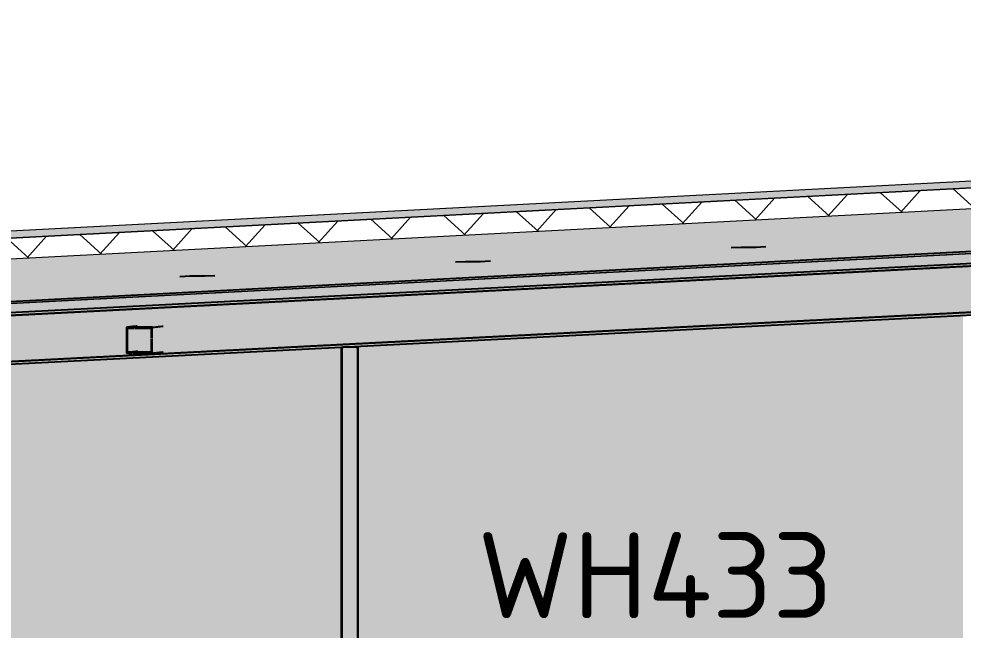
# Model space of a CAD drawing. Header units: millimetres. Extents: x 632 to 645312, y -3890 to 22200.
# Drawn here: x 509753 to 515248, y 7795 to 11349 of the extents above; entities that cross this region are included whole.
import ezdxf

# ---------------------------------------------------------------- set-up
doc = ezdxf.new("R2010")
doc.units = ezdxf.units.MM
doc.linetypes.add('Dash', pattern=[7, 5, -2])
doc.linetypes.add('Hidden Half', pattern=[3, 2, -1])
for name, color, linetype, lineweight in [('A-200-M_WALL_EXT', 113, 'Continuous', 13), ('A-270-M_ROOF', 132, 'Continuous', 13), ('A-350-H_CEILING', 13, 'Continuous', 13), ('A-350-M_CEILING', 13, 'Continuous', 13), ('S-280-A_STRUCT_FRAME', 2, 'Continuous', 18), ('S-280-M_COLUMN', 52, 'Continuous', 13), ('S-280-M_STRUCT_FRAME', 12, 'Continuous', 13), ('S-280-MH_COLUMN', 52, 'Hidden Half', 13)]:
    doc.layers.add(name, color=color, linetype=linetype, lineweight=lineweight)
doc.styles.add('ISOCPEUR_2', font='isocpeur.ttf', dxfattribs={"height": 499.9999999999995})

# ---------------------------------------------------------------- blocks, each defined once
blk = doc.blocks.new('Area 51 Ceiling - External FC - Area 51 Ceiling - External FC-2924300-S6_501-SECTION B3')
at = {"layer": 'A-350-H_CEILING', "lineweight": 5}
h = blk.add_hatch(dxfattribs=at)
h.set_pattern_fill('FP_39', color=53, style=0, pattern_type=2)
h.set_pattern_definition([(0, (4419721.127, 0), (812.8, 203.2), [67.056, -542.544, 67.056, -542.544, -3251.2]), (0, (4419721.127, 0), (812.8, 203.2), [-1219.2, 67.056, -1152.144, 67.056, -542.544, -1422.4]), (0, (4419721.127, 0), (812.8, 203.2), [-3048, 67.056, -339.344, 67.056, -948.944]), (120, (4420025.927, 101.6), (-582.3763620489977, 602.3054481959919), [67.05599999999998, -542.5439999999999, 67.05599999999998, -3793.744]), (120, (4420025.927, 101.6), (-582.3763620489977, 602.3054481959919), [-676.656, -542.5439999999999, 67.05599999999998, -1152.144, -2032]), (120, (4420025.927, 101.6), (-582.3763620489977, 602.3054481959919), [-2438.4, 67.05599999999998, -542.5439999999999, 67.05599999999998, -1355.344]), (120, (4420025.927, 101.6), (-582.3763620489977, 602.3054481959919), [-3115.055999999999, -339.3439999999999, 67.05599999999998, -948.9439999999998]), (240, (4420127.527, 508), (-230.4236379510019, -805.5054481959917), [67.056, -542.544, 67.056, -3793.744]), (240, (4420127.527, 508), (-230.4236379510019, -805.5054481959917), [-676.6560000000001, -542.544, 67.056, -1152.144, -2032]), (240, (4420127.527, 508), (-230.4236379510019, -805.5054481959917), [-2438.4, 67.056, -542.544, 67.056, -1355.344]), (240, (4420127.527, 508), (-230.4236379510019, -805.5054481959917), [-3115.056, -339.344, 67.056, -948.944])])
h.paths.add_polyline_path([(4405984.833840865, 9141.872715603458), (4405994.542736135, 9142.379585510293), (4405994.542736135, 9152.393308970257), (4405984.323892902, 9151.859816335595)])
h.paths.add_polyline_path([(4409801.438670666, 9341.125265001554), (4430385.611652108, 10415.7581197781), (4430385.098848805, 10425.74507144218), (4409800.925867363, 9351.11221666563)])
h.paths.add_polyline_path([(4440078.41350175, 10921.78784134392), (4440101.330750205, 10922.98427649599), (4440101.330750205, 10932.99799995599), (4440077.900698446, 10931.774793008)])
at = {"layer": 'A-350-M_CEILING', "color": 53, "lineweight": 5}
for p, q in [((4440262.386783606, 10941.40621266916), (4406057.24661697, 9155.666875050763)), ((4405984.833840865, 9141.872715603453), (4440262.904166718, 10931.41950010202)), ((4408307.778956487, 9265.0521195899), (4431652.828655881, 10483.83308597088)), ((4431652.245107924, 10493.81613424161), (4413807.031383421, 9562.166507940367))]:
    blk.add_line(p, q, dxfattribs=at)
blk = doc.blocks.new('25021-APA-ZZ-ZZ-M3-AR-000001_V3_rvt-7-S6_501-SECTION B3')
at = {"layer": 'A-200-M_WALL_EXT', "lineweight": 5, "transparency": 33554432}
h = blk.add_hatch(color=9, dxfattribs=at)
h.paths.add_polyline_path([(4422079.501162219, 7640.000000000009), (4422092.632472769, 7640.000000000009), (4422092.632472769, 9625.68955423106), (4418484.724450673, 9439.800844644), (4418572.224450673, 9439.800844644), (4418572.224450673, 7640.000000000009), (4418585.500651527, 7640.000000000009), (4418585.500651527, 7699.999999999995), (4422079.500651477, 7699.999999999995), (4422079.501162219, 7800.508302491801)])
h.paths.add_polyline_path([(4431609.332237695, 7640.000000000009), (4431660.002744596, 7640.000000000009), (4431660.002744596, 10131.99209871527), (4431634.800132496, 10131.65076826287), (4431634.75270333, 10115.62725665296), (4431521.832237696, 10109.18904278711), (4431609.332237695, 10109.18904278711), (4431609.332237695, 7800.508302491801)])
h.paths.add_polyline_path([(4431509.332237696, 7640.000000000009), (4431509.332237696, 10109.18757518965), (4426332.43948253, 9843.38135174392), (4426332.43948253, 7640.000000000009), (4431226.008637555, 7640.000000000009)])
h.paths.add_polyline_path([(4422192.640668729, 7640.000000000009), (4426232.439482532, 7640.000000000009), (4426232.439482532, 9838.246877532949), (4422395.793491812, 9641.255278571682), (4422381.183343844, 9940.902979082392), (4430388.8816373, 10352.9981760474), (4430385.001182104, 10427.64715087019), (4409800.828728963, 9353.004007349875), (4409803.834442875, 9295.122243333159), (4422379.905980134, 9940.834720349543), (4422394.421269769, 9641.184822184754), (4422192.640668729, 9630.824449261523), (4422192.640668729, 7800.508302491801)])
h.paths.add_polyline_path([(4412622.224485607, 7640.000000000009), (4412622.224485607, 9139.433898452673), (4408434.614948167, 8924.422166694914), (4408436.180063398, 7700.000000381477), (4412609.44649379, 7700.000000000013), (4412609.44649379, 7640.000000000009)])
h.paths.add_polyline_path([(4418472.224450674, 7640.000000000009), (4418472.22847525, 9439.800844644), (4412634.724485608, 9139.434205581754), (4412722.224485607, 9139.434205581754), (4412722.224485607, 7640.000000000009), (4412735.294877742, 7640.000000000009), (4412735.294877742, 7724.999999999989), (4418459.294877742, 7724.999999999989), (4418459.294877742, 7640.000000000009)])
h.paths.add_polyline_path([(4431633.786319398, 10150.4722525033), (4431660.002744596, 10152.09846237433), (4431660.002744596, 10415.88779717946), (4431620.240955029, 10415.20818309805), (4431633.267169574, 10160.58331699875)])
at = {"layer": 'A-270-M_ROOF', "transparency": 33554432}
blk.add_hatch(color=9, dxfattribs=at).paths.add_polyline_path([(4406004.744941657, 9523.433701023281), (4440111.854106877, 11304.05515826815), (4440111.854106877, 11344.11005210804), (4406004.744941657, 9563.488594863209), (4406004.744941657, 9526.905998013612)])
at = {"layer": 'A-270-M_ROOF', "lineweight": 5, "transparency": 33554432}
for color, points in [(9, [(4406004.793345882, 9563.488348388686), (4440111.854106877, 11344.38108055221), (4440111.854106877, 11348.70193636254), (4406253.748461459, 9581.072158813507)]), (10, [(4406004.793345882, 9523.433816528333), (4440111.854106877, 11304.32654869185), (4440111.854106877, 11308.64740450219), (4406253.748461459, 9541.017626953155), (4406053.953187923, 9526.905998013612)])]:
    blk.add_hatch(color=color, dxfattribs=at).paths.add_polyline_path(points)
at = {"layer": 'A-270-M_ROOF', "lineweight": 5}
h = blk.add_hatch(dxfattribs=at)
h.set_pattern_fill('FP_38', angle=225.000000000138, style=0, pattern_type=2)
h.set_pattern_definition([(47.98900000013805, (4419721.127204848, 1.064734533429146e-05), (-222.9049043789526, 200.7819802766424), []), (137.989000000138, (4419721.127204848, 1.064734533429146e-05), (-200.7819802766425, -222.9049043789525), [])])
h.paths.add_polyline_path([(4406004.744941658, 9403.269019503583), (4440111.854106877, 11183.89047674831), (4440111.854106877, 11304.05515826813), (4406004.744941657, 9523.433701023281)])
at = {"layer": 'A-270-M_ROOF', "lineweight": 5, "transparency": 33554432}
h = blk.add_hatch(color=254, dxfattribs=at)
h.paths.add_polyline_path([(4409800.925867363, 9351.112216665613), (4430385.098848805, 10425.74507144216), (4430376.833792782, 10602.0952668326), (4440069.322863888, 11099.75361859364), (4440070.092052815, 11095.09634572974), (4440111.854106877, 11095.14358342585), (4440111.854106877, 11183.89047674831), (4406004.744941657, 9403.269019503514), (4406004.744941657, 9358.939146109351), (4406258.807906631, 9375.96165753422), (4406336.254810606, 9376.282726728987), (4406336.254811009, 9367.675639421721), (4409791.014627418, 9545.059391247629), (4409791.783816346, 9529.15557362697)])
h.paths.add_polyline_path([(4440077.900698447, 10931.774793008), (4440101.330748254, 10932.9979998541), (4440101.330748254, 11071.72398298291), (4440070.453301615, 11076.81440499691), (4440070.869984116, 11068.69942606107)])
at = {"layer": 'A-200-M_WALL_EXT', "color": 53, "lineweight": 5}
for p, q in [((4408476.442164227, 9284.631845545337), (4431554.979148534, 10489.49891460636)), ((4431660.002744596, 10494.21148277262), (4413807.031383421, 9562.15685155422))]:
    blk.add_line(p, q, dxfattribs=at)
at = {"layer": 'A-270-M_ROOF', "color": 53, "lineweight": 5}
for p, q in [((4406057.246616969, 9406.009961550206), (4440136.941875491, 11185.20022771228)), ((4432387.273787832, 10940.83478777304), (4406004.744941657, 9563.488594863204)), ((4432387.273787832, 10900.77989393312), (4406004.744941657, 9523.433701023281)), ((4406004.744941657, 9523.433701023287), (4432387.273787832, 10900.77989393313)), ((4406057.246616969, 9155.666875050749), (4440136.952378412, 10934.85768953626))]:
    blk.add_line(p, q, dxfattribs=at)
at = {"layer": 'A-350-M_CEILING', "color": 53, "lineweight": 5}
blk.add_blockref('Area 51 Ceiling - External FC - Area 51 Ceiling - External FC-2924300-S6_501-SECTION B3', (0, 0), dxfattribs=at)
blk = doc.blocks.new('NRP_Framing-Steel-PFC - R309 - 300PFC-4146191-S6_501-SECTION B3')
at = {"layer": 'S-280-M_STRUCT_FRAME', "linetype": 'Dash', "lineweight": 25}
for p, q in [((4408319.251574562, 9202.8729696244), (4422380.726414995, 9924.855768994332)), ((4408332.993858501, 8935.225534424748), (4422394.468698935, 9657.208333794677))]:
    blk.add_line(p, q, dxfattribs=at)
blk = doc.blocks.new('NRP_Framing-Steel-Purlin Z - P916 - EZ250-24-4147371-S6_501-SECTION B3')
at = {"layer": 'S-280-M_STRUCT_FRAME', "color": 1, "lineweight": 25}
for p, q in [((4420804.547904597, 10020.06928614758), (4420799.997243546, 10020.06928614785)), ((4420945.393607504, 10023.07403087738), (4420883.254506967, 10020.06928614281))]:
    blk.add_line(p, q, dxfattribs=at)
blk = doc.blocks.new('NRP_Framing-Steel-Purlin Z - P916 - EZ250-24-4147372-S6_501-SECTION B3')
at = {"layer": 'S-280-M_STRUCT_FRAME', "color": 1, "lineweight": 25}
for p, q in [((4419200.603512193, 9936.333461381677), (4419196.03744363, 9936.333461381952)), ((4419341.096813072, 9939.320613080961), (4419279.321542142, 9936.333461376911))]:
    blk.add_line(p, q, dxfattribs=at)
blk = doc.blocks.new('NRP_Framing-Steel-Purlin Z - P916 - EZ250-24-4147373-S6_501-SECTION B3')
at = {"layer": 'S-280-M_STRUCT_FRAME', "color": 1, "lineweight": 25}
for p, q in [((4417596.659119789, 9852.597636615905), (4417592.077643717, 9852.597636616183)), ((4417737.34945247, 9855.595878855593), (4417675.344825549, 9852.597636611143))]:
    blk.add_line(p, q, dxfattribs=at)
blk = doc.blocks.new('NRP_Framing-Steel-Purlin Z - P916 - EZ250-24-4147341-S6_501-SECTION B3')
at = {"layer": 'S-280-M_STRUCT_FRAME', "color": 1, "lineweight": 25}
for p, q in [((4420804.552245592, 10020.06928614763), (4420742.795620403, 10017.08303606099)), ((4420887.837719362, 10020.06928614259), (4420804.552245592, 10020.06928614763))]:
    blk.add_line(p, q, dxfattribs=at)
blk = doc.blocks.new('NRP_Framing-Steel-Purlin Z - P916 - EZ250-24-4147355-S6_501-SECTION B3')
at = {"layer": 'S-280-M_STRUCT_FRAME', "color": 1, "lineweight": 25}
for p, q in [((4419200.607853188, 9936.333461381724), (4419138.642333276, 9933.337110162049)), ((4419283.877919448, 9936.333461376684), (4419200.607853188, 9936.333461381724))]:
    blk.add_line(p, q, dxfattribs=at)
blk = doc.blocks.new('NRP_Framing-Steel-Purlin Z - P916 - EZ250-24-4147354-S6_501-SECTION B3')
at = {"layer": 'S-280-M_STRUCT_FRAME', "color": 1, "lineweight": 25}
for p, q in [((4417596.663460786, 9852.597636615954), (4417534.489046151, 9849.591184263285)), ((4417679.918119534, 9852.597636610915), (4417596.663460786, 9852.597636615954))]:
    blk.add_line(p, q, dxfattribs=at)
blk = doc.blocks.new('NRP_Framing-Steel-SHS - S440 - 150x150x5_0SHS-4142719-S6_501-SECTION B3')
at = {"layer": 'S-280-M_STRUCT_FRAME', "linetype": 'Dash', "lineweight": 25}
for p, q in [((4417284.889004299, 9562.121776791511), (4417224.550540075, 9555.390817021616)), ((4417372.657474339, 9555.341688083096), (4417436.355868283, 9562.447459377689)), ((4417224.110132643, 9555.341688083096), (4417224.432622518, 9405.35967442279)), ((4417372.657467014, 9555.341688083096), (4417224.110132643, 9555.341688083096)), ((4417229.373450913, 9410.359074878133), (4417229.072460362, 9550.342287627753)), ((4417229.072460362, 9550.342287627753), (4417367.716645944, 9550.342287627753)), ((4417367.716645944, 9550.342287627753), (4417368.017636496, 9410.359074878133)), ((4417372.979964213, 9405.35967442279), (4417372.65747434, 9555.341687775053)), ((4417224.432622518, 9405.35967442279), (4417372.979964213, 9405.35967442279)), ((4417368.017636496, 9410.359074878133), (4417229.373450913, 9410.359074878133)), ((4417229.813858344, 9410.408203816673), (4417289.937899766, 9417.115243997598)), ((4417372.979964213, 9405.35967442279), (4417436.355868283, 9412.429470881014))]:
    blk.add_line(p, q, dxfattribs=at)
blk = doc.blocks.new('NRP_Column-Steel-SHS - M433 - 100x100x5_0SHS-4143105-S6_501-SECTION B3')
at = {"layer": 'S-280-MH_COLUMN', "lineweight": 25}
for p, q in [((4418477.224450672, 9439.800844643998), (4418477.224450672, 5200.000000025543)), ((4418567.224450672, 9439.800844643998), (4418567.224450672, 5200.000000025543)), ((4418477.224450672, 5199.95039065054), (4418477.224450672, 5045.49320593394)), ((4418567.224450672, 5199.95039065054), (4418567.224450672, 5045.493100379888)), ((4418477.224450672, 5045.443596558936), (4418477.224450672, 4900.000000025544)), ((4418567.224450672, 5045.443491004883), (4418567.224450672, 4900.000000025544))]:
    blk.add_line(p, q, dxfattribs=at)

msp = doc.modelspace()

# ---------------------------------------------------------------- hatches: boundary and pattern name
at = {"layer": 'S-280-M_COLUMN', "lineweight": 5}
h = msp.add_hatch(color=256, dxfattribs=at)
h.paths.add_polyline_path([(511633.8801246951, 4900.00000002554), (511640.1301246951, 4900.00000002554), (511639.9298907067, 5045.443587997598), (511627.6301246951, 5045.428812508271), (511629.3048071475, 4900.00000002554)])
h.paths.add_polyline_path([(511639.7171109817, 5200.00000002554), (511640.1301246951, 5200.00000002554), (511640.1301246951, 9439.800844644), (511627.6301247715, 9439.800638007067), (511629.3048071475, 5200.00000002554), (511633.8801246951, 5200.00000002554)])
h = msp.add_hatch(color=256, dxfattribs=at)
h.paths.add_polyline_path([(511715.1301246951, 4900.00000002554), (511715.1301246951, 5045.443499801051), (511640.1301246951, 5045.428812508271), (511640.1301246951, 4900.00000002554)])
h.paths.add_polyline_path([(511640.1301246951, 5200.00000002554), (511715.1301246951, 5200.00000002554), (511715.1301246951, 9439.800844644), (511640.1301246951, 9439.800844644), (511640.1301246951, 5498.644708462724)])
h = msp.add_hatch(color=256, dxfattribs=at)
h.paths.add_polyline_path([(511721.3801246942, 4900.00000002554), (511727.6301246951, 4900.00000002554), (511725.808860892, 5045.443487276801), (511715.1301246951, 5045.428812508271), (511715.1301246951, 4900.00000002554)])
h.paths.add_polyline_path([(511720.9671109817, 5200.00000002554), (511727.6301246951, 5200.00000002554), (511725.9554422419, 9439.800844644), (511715.1301246951, 9439.800844644), (511715.1301246951, 5200.00000002554)])
at = {"layer": 'S-280-M_STRUCT_FRAME', "lineweight": 5}
for points in [[(501474.657248586, 9202.872969624408), (515536.1320890193, 9924.855768994345), (515535.3116541565, 9940.834720349543), (501473.8368137223, 9218.851920979607)], [(501488.3521033586, 8935.225534424766), (515248.0392766991, 9641.713123855885), (515249.7217088384, 9645.29691810025), (515335.5477089197, 9646.206221740613), (515549.8269437919, 9657.208333794686), (515535.3116541565, 9924.81364397791), (501474.6098194201, 9202.872969624408), (501487.5195709751, 8951.440099506335)], [(501489.2199673872, 8919.24658306955), (515550.6948078196, 9641.229382439487), (515549.8743729577, 9657.208333794686), (501488.3995325253, 8935.225534424766)]]:
    msp.add_hatch(color=256, dxfattribs=at).paths.add_polyline_path(points)

# ---------------------------------------------------------------- linework, layer by layer
at = {"layer": 'S-280-M_COLUMN', "lineweight": 25}
for p, q in [((511627.6301246951, 9439.800638003151), (511627.6301246951, 5200.00000002554)), ((511628.2023344892, 9439.800844644002), (511640.1301246979, 9439.800844644002)), ((511715.1301246942, 9439.800844643998), (511640.1301246951, 9439.800844643998)), ((511715.130124697, 9439.800844644002), (511727.630124697, 9439.800844644002)), ((511727.6301246942, 5200.00000002554), (511727.6301246942, 9439.800844644))]:
    msp.add_line(p, q, dxfattribs=at)
at = {"layer": 'S-280-M_STRUCT_FRAME', "lineweight": 25}
for p, q in [((501473.8368137241, 9218.851920979607), (515535.3116541565, 9940.834720349536)), ((501474.657248586, 9202.872969624405), (515536.1320890193, 9924.855768994334)), ((501488.3995325253, 8935.225534424751), (515549.8743729577, 9657.20833379468)), ((501489.2199673872, 8919.246583069547), (515550.6948078205, 9641.229382439476))]:
    msp.add_line(p, q, dxfattribs=at)

# ---------------------------------------------------------------- block references
at = {"color": 10, "lineweight": 5}
msp.add_blockref('25021-APA-ZZ-ZZ-M3-AR-000001_V3_rvt-7-S6_501-SECTION B3', (-3906844.594325978, 0), dxfattribs=at)
at = {"layer": 'S-280-M_STRUCT_FRAME', "color": 1, "lineweight": 25}
for name in ['NRP_Framing-Steel-Purlin Z - P916 - EZ250-24-4147341-S6_501-SECTION B3', 'NRP_Framing-Steel-Purlin Z - P916 - EZ250-24-4147371-S6_501-SECTION B3', 'NRP_Framing-Steel-Purlin Z - P916 - EZ250-24-4147355-S6_501-SECTION B3', 'NRP_Framing-Steel-Purlin Z - P916 - EZ250-24-4147372-S6_501-SECTION B3', 'NRP_Framing-Steel-Purlin Z - P916 - EZ250-24-4147354-S6_501-SECTION B3', 'NRP_Framing-Steel-Purlin Z - P916 - EZ250-24-4147373-S6_501-SECTION B3']:
    msp.add_blockref(name, (-3906844.594325978, 0), dxfattribs=at)
at = {"layer": 'S-280-M_STRUCT_FRAME', "linetype": 'Dash', "lineweight": 25}
for name in ['NRP_Framing-Steel-PFC - R309 - 300PFC-4146191-S6_501-SECTION B3', 'NRP_Framing-Steel-SHS - S440 - 150x150x5_0SHS-4142719-S6_501-SECTION B3']:
    msp.add_blockref(name, (-3906844.594325978, 0), dxfattribs=at)
at = {"layer": 'S-280-MH_COLUMN', "lineweight": 25}
msp.add_blockref('NRP_Column-Steel-SHS - M433 - 100x100x5_0SHS-4143105-S6_501-SECTION B3', (-3906844.594325978, 0), dxfattribs=at)

# ---------------------------------------------------------------- texts
at = {"layer": 'S-280-A_STRUCT_FRAME', "lineweight": 13, "insert": (512420.4419997423, 8364.395708479764), "char_height": 499.9999999999995, "width": 2501.264999999998, "attachment_point": 1, "style": 'ISOCPEUR_2'}
msp.add_mtext('WH433', dxfattribs=at)

doc.saveas('drawing.dxf')
